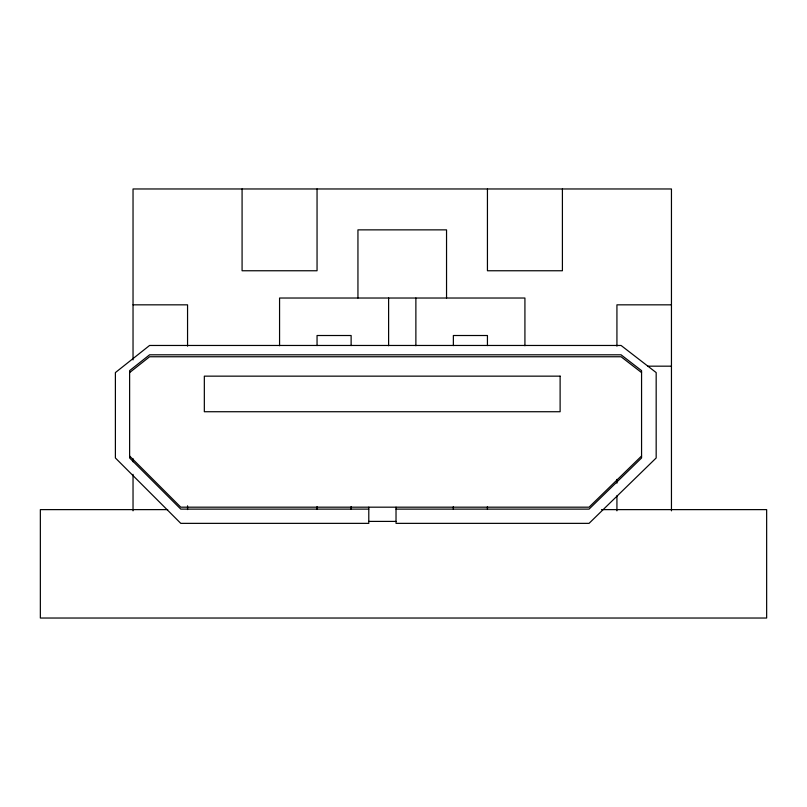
<?xml version="1.0" encoding="UTF-8"?>
<svg xmlns="http://www.w3.org/2000/svg" width="807" height="807" viewBox="0 0 807 807"><rect width="100%" height="100%" fill="white"/><g stroke="black" fill="none" stroke-linecap="round" stroke-linejoin="round"><path stroke-width="1.21" d="M641.565 456.016L589.049 507.179L180.778 507.179L129.624 456.016M129.624 372.582L149.577 356.755L621.077 356.755L641.565 372.582M133.034 304.834L187.557 304.834L187.557 346.142M671.454 304.834L616.931 304.834L616.931 346.142M647.91 366.176L671.454 366.176M368.789 509.126L180.778 509.126L129.624 457.973L129.624 370.635L149.577 354.808L621.077 354.808L641.565 370.635L641.565 457.973L589.049 509.126L396.025 509.126M167.705 509.62L40.35 509.62L40.35 618.031L766.65 618.031L766.65 509.62L601.467 509.62M368.789 521.403L396.025 521.403M671.454 510.831L671.454 188.969L133.034 188.969L133.034 359.912M616.931 479.388L616.931 483.161M616.931 495.74L616.931 510.831M562.408 188.969L562.408 270.759L487.438 270.759L487.438 188.969M524.923 345.729L524.923 298.025L279.565 298.025L279.565 345.729M487.438 345.578L487.438 335.51L453.363 335.51L453.363 345.578M487.438 506.594L487.438 509.298M453.363 506.594L453.363 509.298M446.543 298.025L446.543 229.864L357.945 229.864L357.945 298.025M415.877 298.025L415.877 345.729M396.025 507.179L396.025 523.36L589.049 523.36L656.172 457.973L656.172 372.582L621.077 345.467L149.577 345.467L115.391 372.582L115.391 457.973L180.778 523.36L368.789 523.36L368.789 507.179M388.611 298.025L388.611 345.729M351.126 345.578L351.126 335.51L317.05 335.51L317.05 345.578M351.126 506.594L351.126 509.298M317.05 188.969L317.05 270.759L242.08 270.759L242.08 188.969M317.05 506.594L317.05 509.298M187.557 505.807L187.557 509.58M133.034 458.669L133.034 461.775M133.034 474.355L133.034 510.831M560.119 376.153L204.332 376.153L204.332 411.731L560.119 411.731L560.119 376.153"/></g></svg>
